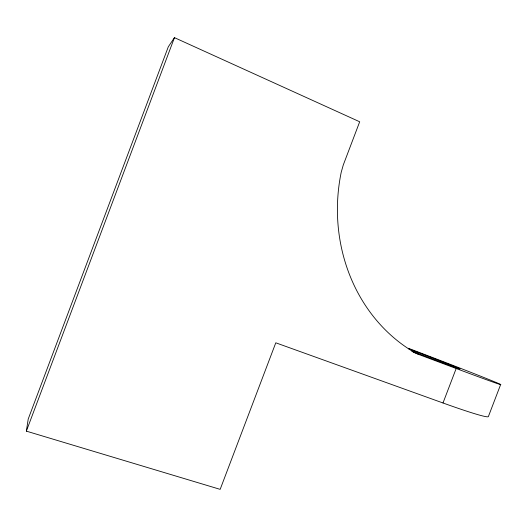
<?xml version="1.0" encoding="UTF-8"?>
<svg xmlns="http://www.w3.org/2000/svg" width="527" height="527" viewBox="0 0 527 527"><rect width="100%" height="100%" fill="white"/><g stroke="black" fill="none" stroke-linecap="round" stroke-linejoin="round"><path stroke-width="0.79" d="M500.65 384.539L488.384 416.554A85.031 4.176 21.2 0 1 442.996 402.977L275.786 342.807L220.161 489.359L26.35 431.139L28.221 419.031L168.311 46.778L174.45 37.641L359.684 121.777L343.281 164.977L341.213 172.283A166.479 149.648 -82.6 0 0 413.161 351.68L419.084 354.599L456.178 368.511A85.071 0.982 20.9 0 0 496.882 382.78A85.071 0.982 20.9 0 0 408.333 348.268M26.35 431.139L174.45 37.641M442.996 402.977L456.178 368.511M413.063 352.102L419.084 354.599M408.8 348.914A42.391 0.487 20.9 0 1 459.999 368.926A42.391 0.487 20.9 0 1 411.567 350.975"/></g></svg>
